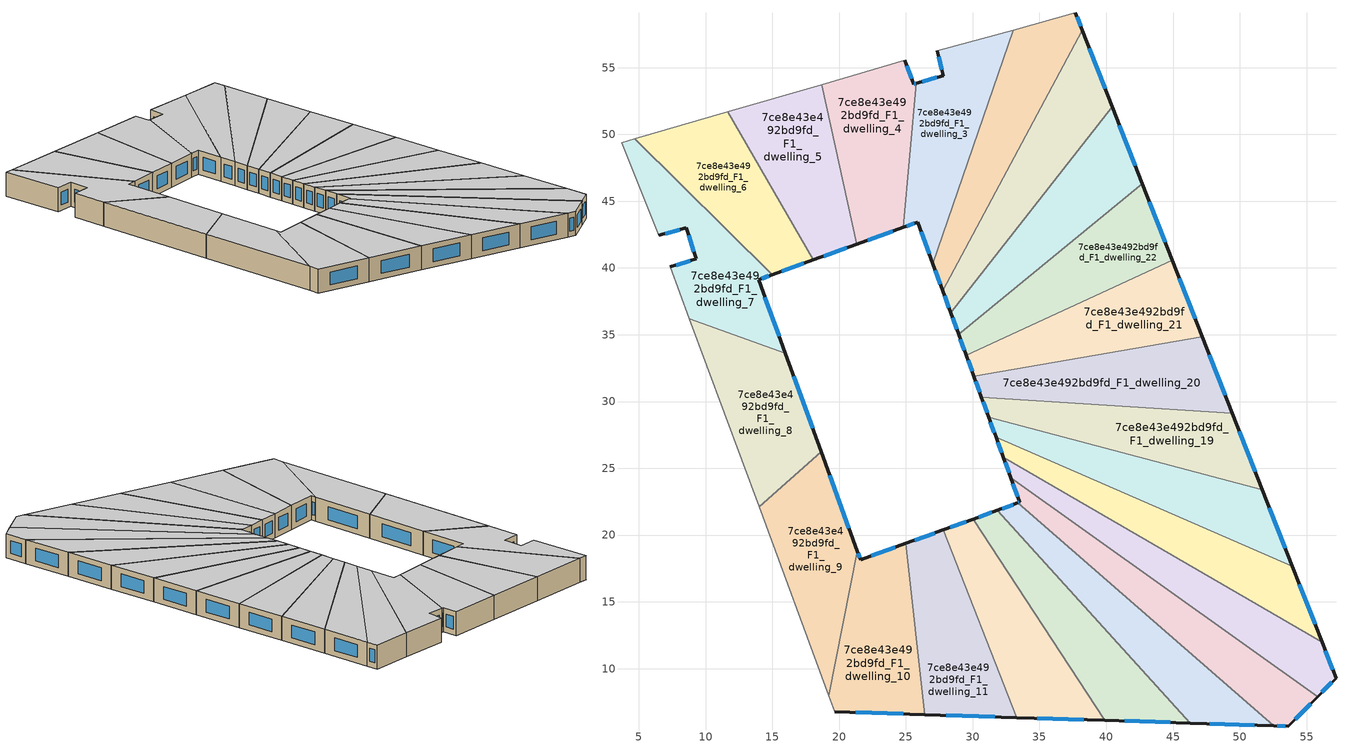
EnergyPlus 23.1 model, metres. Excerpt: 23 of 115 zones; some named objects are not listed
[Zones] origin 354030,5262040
7ce8e43e492bd9fd_F1_dwelling_0
 floor to 7ce8e43e492bd9fd_F0_dwelling_0 (EU_floor_Construction): 40.46,52.05 42.71,46.31 28.94,35.04 28.35,36.65 z3
 wall outside (EU_wall_Construction): 28.35,36.65 28.94,35.04 / 42.71,46.31 40.46,52.05 z3:6
 wall to 7ce8e43e492bd9fd_F1_dwelling_1 (EU_wall_Construction): 40.46,52.05 28.35,36.65 z3:6
 wall to 7ce8e43e492bd9fd_F1_dwelling_22 (EU_wall_Construction): 28.94,35.04 42.71,46.31 z3:6
 window (EU_Window_Construction): 28.49,36.27 28.8,35.42 / 42.18,47.66 40.99,50.7 z3.7:5.3
 ceiling to 7ce8e43e492bd9fd_F2_dwelling_0 (EU_floor_Construction): 42.71,46.31 40.46,52.05 28.35,36.65 28.94,35.04 z6
7ce8e43e492bd9fd_F1_dwelling_1
 floor to 7ce8e43e492bd9fd_F0_dwelling_1 (EU_floor_Construction): 38.21,57.8 40.46,52.05 28.35,36.65 27.76,38.29 z3
 wall outside (EU_wall_Construction): 27.76,38.29 28.35,36.65 / 40.46,52.05 38.21,57.8 z3:6
 wall to 7ce8e43e492bd9fd_F1_dwelling_2 (EU_wall_Construction): 38.21,57.8 27.76,38.29 z3:6
 window (EU_Window_Construction): 27.9,37.9 28.22,37.03 / 39.93,53.4 38.74,56.45 z3.7:5.3
 ceiling to 7ce8e43e492bd9fd_F2_dwelling_1 (EU_floor_Construction): 28.35,36.65 40.46,52.05 38.21,57.8 27.76,38.29 z6
7ce8e43e492bd9fd_F1_dwelling_10
 floor to 7ce8e43e492bd9fd_F0_dwelling_10 (EU_floor_Construction): 24.99,19.37 26.4,6.56 19.68,6.78 19.24,7.95 21.38,18.77 21.6,18.15 z3
 wall outside (EU_wall_Construction): 24.99,19.37 21.6,18.15 21.38,18.77 / 19.68,6.78 26.4,6.56 z3:6
 wall adiabatic (EU_wall_Construction): 19.24,7.95 19.68,6.78 z3:6
 wall to 7ce8e43e492bd9fd_F1_dwelling_9 (EU_wall_Construction): 21.38,18.77 19.24,7.95 z3:6
 wall to 7ce8e43e492bd9fd_F1_dwelling_11 (EU_wall_Construction): 26.4,6.56 24.99,19.37 z3:6
 window (EU_Window_Construction): 21.55,18.29 21.43,18.63 / 24.2,19.08 22.4,18.43 / 21.25,6.72 24.82,6.61 z3.7:5.3
 ceiling to 7ce8e43e492bd9fd_F2_dwelling_10 (EU_floor_Construction): 26.4,6.56 24.99,19.37 21.6,18.15 21.38,18.77 19.24,7.95 19.68,6.78 z6
7ce8e43e492bd9fd_F1_dwelling_11
 floor to 7ce8e43e492bd9fd_F0_dwelling_11 (EU_floor_Construction): 27.8,20.39 33.28,6.34 26.4,6.56 24.99,19.37 z3
 wall outside (EU_wall_Construction): 27.8,20.39 24.99,19.37 / 26.4,6.56 33.28,6.34 z3:6
 wall to 7ce8e43e492bd9fd_F1_dwelling_12 (EU_wall_Construction): 33.28,6.34 27.8,20.39 z3:6
 window (EU_Window_Construction): 27.14,20.15 25.65,19.61 / 28.01,6.51 31.67,6.39 z3.7:5.3
 ceiling to 7ce8e43e492bd9fd_F2_dwelling_11 (EU_floor_Construction): 33.28,6.34 27.8,20.39 24.99,19.37 26.4,6.56 z6
7ce8e43e492bd9fd_F1_dwelling_12
 floor to 7ce8e43e492bd9fd_F0_dwelling_12 (EU_floor_Construction): 30.03,21.19 39.88,6.13 33.28,6.34 27.8,20.39 z3
 wall outside (EU_wall_Construction): 30.03,21.19 27.8,20.39 / 33.28,6.34 39.89,6.13 z3:6
 wall to 7ce8e43e492bd9fd_F1_dwelling_13 (EU_wall_Construction): 39.88,6.13 30.03,21.19 z3:6
 window (EU_Window_Construction): 29.51,21 28.33,20.58 / 34.83,6.29 38.33,6.18 z3.7:5.3
 ceiling to 7ce8e43e492bd9fd_F2_dwelling_12 (EU_floor_Construction): 39.88,6.13 30.03,21.19 27.8,20.39 33.28,6.34 z6
7ce8e43e492bd9fd_F1_dwelling_13
 floor to 7ce8e43e492bd9fd_F0_dwelling_13 (EU_floor_Construction): 31.85,21.85 46.29,5.93 39.88,6.13 30.03,21.19 z3
 wall outside (EU_wall_Construction): 31.85,21.85 30.03,21.19 / 39.89,6.13 46.29,5.93 z3:6
 wall to 7ce8e43e492bd9fd_F1_dwelling_14 (EU_wall_Construction): 46.29,5.93 31.85,21.85 z3:6
 window (EU_Window_Construction): 31.42,21.7 30.46,21.35 / 41.39,6.08 44.78,5.98 z3.7:5.3
 ceiling to 7ce8e43e492bd9fd_F2_dwelling_13 (EU_floor_Construction): 46.29,5.93 31.85,21.85 30.03,21.19 39.88,6.13 z6
7ce8e43e492bd9fd_F1_dwelling_14
 floor to 7ce8e43e492bd9fd_F0_dwelling_14 (EU_floor_Construction): 52.55,5.73 46.29,5.93 31.85,21.85 33.38,22.4 z3
 wall outside (EU_wall_Construction): 33.38,22.4 31.85,21.85 / 46.29,5.93 52.55,5.73 z3:6
 wall to 7ce8e43e492bd9fd_F1_dwelling_15 (EU_wall_Construction): 52.55,5.73 33.38,22.4 z3:6
 window (EU_Window_Construction): 33.02,22.27 32.21,21.98 / 47.76,5.88 51.08,5.78 z3.7:5.3
 ceiling to 7ce8e43e492bd9fd_F2_dwelling_14 (EU_floor_Construction): 52.55,5.73 33.38,22.4 31.85,21.85 46.29,5.93 z6
7ce8e43e492bd9fd_F1_dwelling_15
 floor to 7ce8e43e492bd9fd_F0_dwelling_15 (EU_floor_Construction): 55.82,7.9 53.65,5.69 52.55,5.73 33.38,22.4 33.52,22.45 32.85,24.29 z3
 wall outside (EU_wall_Construction): 32.85,24.29 33.52,22.45 33.38,22.4 / 52.55,5.73 53.65,5.69 55.82,7.9 z3:6
 wall to 7ce8e43e492bd9fd_F1_dwelling_16 (EU_wall_Construction): 55.82,7.9 32.85,24.29 z3:6
 window (EU_Window_Construction): 33.49,22.44 33.42,22.41 / 33.01,23.86 33.36,22.88 / 54.16,6.21 55.31,7.38 / 52.81,5.72 53.39,5.7 z3.7:5.3
 ceiling to 7ce8e43e492bd9fd_F2_dwelling_15 (EU_floor_Construction): 53.65,5.69 55.82,7.9 32.85,24.29 33.52,22.45 33.38,22.4 52.55,5.73 z6
7ce8e43e492bd9fd_F1_dwelling_16
 floor to 7ce8e43e492bd9fd_F0_dwelling_16 (EU_floor_Construction): 56.16,11.97 57.2,9.3 55.82,7.9 32.85,24.29 32.29,25.82 z3
 wall outside (EU_wall_Construction): 32.29,25.82 32.85,24.29 / 55.82,7.9 57.2,9.3 56.16,11.97 z3:6
 wall to 7ce8e43e492bd9fd_F1_dwelling_17 (EU_wall_Construction): 56.16,11.97 32.29,25.82 z3:6
 window (EU_Window_Construction): 32.43,25.46 32.72,24.65 / 56.96,9.92 56.4,11.34 / 56.15,8.23 56.88,8.97 z3.7:5.3
 ceiling to 7ce8e43e492bd9fd_F2_dwelling_16 (EU_floor_Construction): 55.82,7.9 57.2,9.3 56.16,11.97 32.29,25.82 32.85,24.29 z6
7ce8e43e492bd9fd_F1_dwelling_17
 floor to 7ce8e43e492bd9fd_F0_dwelling_17 (EU_floor_Construction): 53.92,17.67 56.16,11.97 32.29,25.82 31.75,27.31 z3
 wall outside (EU_wall_Construction): 31.75,27.31 32.29,25.82 / 56.16,11.97 53.92,17.67 z3:6
 wall to 7ce8e43e492bd9fd_F1_dwelling_18 (EU_wall_Construction): 53.92,17.67 31.75,27.31 z3:6
 window (EU_Window_Construction): 31.88,26.96 32.17,26.17 / 55.63,13.31 54.45,16.33 z3.7:5.3
 ceiling to 7ce8e43e492bd9fd_F2_dwelling_17 (EU_floor_Construction): 56.16,11.97 53.92,17.67 31.75,27.31 32.29,25.82 z6
7ce8e43e492bd9fd_F1_dwelling_18
 floor to 7ce8e43e492bd9fd_F0_dwelling_18 (EU_floor_Construction): 51.68,23.39 53.92,17.67 31.75,27.31 31.21,28.81 z3
 wall outside (EU_wall_Construction): 31.21,28.81 31.75,27.31 / 53.92,17.67 51.68,23.39 z3:6
 wall to 7ce8e43e492bd9fd_F1_dwelling_19 (EU_wall_Construction): 51.68,23.39 31.21,28.81 z3:6
 window (EU_Window_Construction): 31.33,28.46 31.63,27.66 / 53.4,19.02 52.21,22.05 z3.7:5.3
 ceiling to 7ce8e43e492bd9fd_F2_dwelling_18 (EU_floor_Construction): 53.92,17.67 51.68,23.39 31.21,28.81 31.75,27.31 z6
7ce8e43e492bd9fd_F1_dwelling_19
 floor to 7ce8e43e492bd9fd_F0_dwelling_19 (EU_floor_Construction): 49.44,29.11 51.68,23.39 31.21,28.81 30.65,30.34 z3
 wall outside (EU_wall_Construction): 30.65,30.34 31.21,28.81 / 51.68,23.39 49.44,29.11 z3:6
 wall to 7ce8e43e492bd9fd_F1_dwelling_20 (EU_wall_Construction): 49.44,29.11 30.65,30.34 z3:6
 window (EU_Window_Construction): 30.78,29.98 31.08,29.17 / 51.16,24.73 49.97,27.77 z3.7:5.3
 ceiling to 7ce8e43e492bd9fd_F2_dwelling_19 (EU_floor_Construction): 51.68,23.39 49.44,29.11 30.65,30.34 31.21,28.81 z6
7ce8e43e492bd9fd_F1_dwelling_2
 floor to 7ce8e43e492bd9fd_F0_dwelling_2 (EU_floor_Construction): 37.7,59.1 38.21,57.8 27.76,38.29 27.02,40.32 33.03,57.81 z3
 wall outside (EU_wall_Construction): 27.02,40.32 27.76,38.29 / 38.21,57.8 37.7,59.1 z3:6
 wall adiabatic (EU_wall_Construction): 37.7,59.1 33.03,57.81 z3:6
 wall to 7ce8e43e492bd9fd_F1_dwelling_3 (EU_wall_Construction): 33.03,57.81 27.02,40.32 z3:6
 window (EU_Window_Construction): 27.19,39.84 27.59,38.76 / 38.09,58.11 37.82,58.79 z3.7:5.3
 ceiling to 7ce8e43e492bd9fd_F2_dwelling_2 (EU_floor_Construction): 27.76,38.29 38.21,57.8 37.7,59.1 33.03,57.81 27.02,40.32 z6
7ce8e43e492bd9fd_F1_dwelling_20
 floor to 7ce8e43e492bd9fd_F0_dwelling_20 (EU_floor_Construction): 47.2,34.84 49.44,29.11 30.65,30.34 30.09,31.88 z3
 wall outside (EU_wall_Construction): 30.09,31.88 30.65,30.34 / 49.44,29.11 47.2,34.84 z3:6
 wall to 7ce8e43e492bd9fd_F1_dwelling_21 (EU_wall_Construction): 47.2,34.84 30.09,31.88 z3:6
 window (EU_Window_Construction): 30.22,31.52 30.52,30.7 / 48.92,30.46 47.73,33.49 z3.7:5.3
 ceiling to 7ce8e43e492bd9fd_F2_dwelling_20 (EU_floor_Construction): 49.44,29.11 47.2,34.84 30.09,31.88 30.65,30.34 z6
7ce8e43e492bd9fd_F1_dwelling_21
 floor to 7ce8e43e492bd9fd_F0_dwelling_21 (EU_floor_Construction): 44.96,40.57 47.2,34.84 30.09,31.88 29.52,33.45 z3
 wall outside (EU_wall_Construction): 29.52,33.45 30.09,31.88 / 47.2,34.84 44.96,40.57 z3:6
 wall to 7ce8e43e492bd9fd_F1_dwelling_22 (EU_wall_Construction): 44.96,40.57 29.52,33.45 z3:6
 window (EU_Window_Construction): 29.65,33.08 29.96,32.25 / 46.67,36.18 45.48,39.22 z3.7:5.3
 ceiling to 7ce8e43e492bd9fd_F2_dwelling_21 (EU_floor_Construction): 47.2,34.84 44.96,40.57 29.52,33.45 30.09,31.88 z6
7ce8e43e492bd9fd_F1_dwelling_22
 floor to 7ce8e43e492bd9fd_F0_dwelling_22 (EU_floor_Construction): 42.71,46.31 44.96,40.57 29.52,33.45 28.94,35.04 z3
 wall outside (EU_wall_Construction): 28.94,35.04 29.52,33.45 / 44.96,40.57 42.71,46.31 z3:6
 window (EU_Window_Construction): 29.08,34.66 29.38,33.82 / 44.43,41.92 43.24,44.96 z3.7:5.3
 ceiling to 7ce8e43e492bd9fd_F2_dwelling_22 (EU_floor_Construction): 44.96,40.57 42.71,46.31 28.94,35.04 29.52,33.45 z6
7ce8e43e492bd9fd_F1_dwelling_3
 floor to 7ce8e43e492bd9fd_F0_dwelling_3 (EU_floor_Construction): 33.03,57.81 27.02,40.32 25.89,43.43 24.82,43.04 25.76,53.81 27.81,54.4 27.35,56.25 z3
 wall outside (EU_wall_Construction): 24.82,43.04 25.89,43.43 27.02,40.32 / 27.35,56.25 27.81,54.4 25.76,53.81 z3:6
 wall adiabatic (EU_wall_Construction): 33.03,57.81 27.35,56.25 z3:6
 wall to 7ce8e43e492bd9fd_F1_dwelling_4 (EU_wall_Construction): 25.76,53.81 24.82,43.04 z3:6
 window (EU_Window_Construction): 26.15,42.7 26.76,41.05 / 25.07,43.13 25.64,43.34 / 27.33,54.26 26.24,53.95 / 27.46,55.81 27.7,54.83 z3.7:5.3
 ceiling to 7ce8e43e492bd9fd_F2_dwelling_3 (EU_floor_Construction): 27.02,40.32 33.03,57.81 27.35,56.25 27.81,54.4 25.76,53.81 24.82,43.04 25.89,43.43 z6
7ce8e43e492bd9fd_F1_dwelling_4
 floor to 7ce8e43e492bd9fd_F0_dwelling_4 (EU_floor_Construction): 24.92,55.54 25.59,53.76 25.76,53.81 24.82,43.04 21.33,41.78 18.7,53.73 z3
 wall outside (EU_wall_Construction): 25.76,53.81 25.59,53.76 24.92,55.54 / 21.33,41.78 24.82,43.04 z3:6
 wall adiabatic (EU_wall_Construction): 24.92,55.54 18.7,53.73 z3:6
 wall to 7ce8e43e492bd9fd_F1_dwelling_5 (EU_wall_Construction): 18.7,53.73 21.33,41.78 z3:6
 window (EU_Window_Construction): 25.72,53.8 25.63,53.78 / 22.15,42.07 24,42.74 / 25.43,54.18 25.08,55.12 z3.7:5.3
 ceiling to 7ce8e43e492bd9fd_F2_dwelling_4 (EU_floor_Construction): 24.82,43.04 25.76,53.81 25.59,53.76 24.92,55.54 18.7,53.73 21.33,41.78 z6
7ce8e43e492bd9fd_F1_dwelling_5
 floor to 7ce8e43e492bd9fd_F0_dwelling_5 (EU_floor_Construction): 18.7,53.73 21.33,41.78 18.07,40.6 11.67,51.69 z3
 wall outside (EU_wall_Construction): 18.07,40.6 21.33,41.78 z3:6
 wall adiabatic (EU_wall_Construction): 18.7,53.73 11.67,51.69 z3:6
 wall to 7ce8e43e492bd9fd_F1_dwelling_6 (EU_wall_Construction): 11.67,51.69 18.07,40.6 z3:6
 window (EU_Window_Construction): 18.84,40.88 20.56,41.5 z3.7:5.3
 ceiling to 7ce8e43e492bd9fd_F2_dwelling_5 (EU_floor_Construction): 21.33,41.78 18.7,53.73 11.67,51.69 18.07,40.6 z6
7ce8e43e492bd9fd_F1_dwelling_6
 floor to 7ce8e43e492bd9fd_F0_dwelling_6 (EU_floor_Construction): 11.67,51.69 18.07,40.6 14.98,39.48 4.72,49.67 z3
 wall outside (EU_wall_Construction): 14.98,39.48 18.07,40.6 z3:6
 wall adiabatic (EU_wall_Construction): 11.67,51.69 4.72,49.67 z3:6
 wall to 7ce8e43e492bd9fd_F1_dwelling_7 (EU_wall_Construction): 4.72,49.67 14.98,39.48 z3:6
 window (EU_Window_Construction): 15.71,39.75 17.35,40.34 z3.7:5.3
 ceiling to 7ce8e43e492bd9fd_F2_dwelling_6 (EU_floor_Construction): 18.07,40.6 11.67,51.69 4.72,49.67 14.98,39.48 z6
7ce8e43e492bd9fd_F1_dwelling_7
 floor to 7ce8e43e492bd9fd_F0_dwelling_7 (EU_floor_Construction): 8.56,43.01 6.5,42.43 3.71,49.37 4.72,49.67 14.98,39.48 13.97,39.12 15.98,33.61 8.79,36.21 7.36,40.08 9.31,40.68 z3
 wall outside (EU_wall_Construction): 15.98,33.61 13.97,39.12 14.98,39.48 / 6.5,42.43 8.56,43.01 9.31,40.68 7.36,40.08 z3:6
 wall adiabatic (EU_wall_Construction): 4.72,49.67 3.71,49.37 6.5,42.43 / 7.36,40.08 8.79,36.21 z3:6
 wall to 7ce8e43e492bd9fd_F1_dwelling_8 (EU_wall_Construction): 8.79,36.21 15.98,33.61 z3:6
 window (EU_Window_Construction): 14.21,39.21 14.74,39.4 / 15.51,34.9 14.44,37.82 / 8.85,40.54 7.82,40.22 / 8.74,42.47 9.13,41.23 / 6.98,42.57 8.08,42.88 z3.7:5.3
 ceiling to 7ce8e43e492bd9fd_F2_dwelling_7 (EU_floor_Construction): 15.98,33.61 13.97,39.12 14.98,39.48 4.72,49.67 3.71,49.37 6.5,42.43 8.56,43.01 9.31,40.68 7.36,40.08 8.79,36.21 z6
7ce8e43e492bd9fd_F1_dwelling_8
 floor to 7ce8e43e492bd9fd_F0_dwelling_8 (EU_floor_Construction): 15.98,33.61 18.65,26.25 14,22.12 8.79,36.21 z3
 wall outside (EU_wall_Construction): 18.65,26.25 15.98,33.61 z3:6
 wall adiabatic (EU_wall_Construction): 8.79,36.21 14.01,22.12 z3:6
 wall to 7ce8e43e492bd9fd_F1_dwelling_9 (EU_wall_Construction): 14,22.11 18.65,26.25 z3:6
 window (EU_Window_Construction): 18.03,27.98 16.61,31.88 z3.7:5.3
 ceiling to 7ce8e43e492bd9fd_F2_dwelling_8 (EU_floor_Construction): 18.65,26.25 15.98,33.61 8.79,36.21 14,22.12 z6
7ce8e43e492bd9fd_F1_dwelling_9
 floor to 7ce8e43e492bd9fd_F0_dwelling_9 (EU_floor_Construction): 18.65,26.25 21.38,18.77 19.24,7.95 14,22.12 z3
 wall outside (EU_wall_Construction): 21.38,18.77 18.65,26.25 z3:6
 wall adiabatic (EU_wall_Construction): 14.01,22.12 19.24,7.95 z3:6
 window (EU_Window_Construction): 20.74,20.53 19.29,24.5 z3.7:5.3
 ceiling to 7ce8e43e492bd9fd_F2_dwelling_9 (EU_floor_Construction): 19.24,7.95 21.38,18.77 18.65,26.25 14,22.12 z6
[Building]
EU S2 Campaign: North Axis=0; Terrain=City; Solar Distribution=FullExterior
[Site:Location]
Budapest.Ferenc.Liszt.Intl.AP: Latitude=47.437; Longitude=19.256; Time Zone=1; Elevation=185
[SizingPeriod:WeatherFileDays]
AnnualSizingPeriod: Begin Month=1; Begin Day of Month=1; End Month=12; End Day of Month=31; Day of Week for Start Day=Monday; Use Weather File Daylight Saving Period=No; Use Weather File Rain and Snow Indicators=No
[MATERIAL]
EU_InternalMass_Material: Roughness=MediumRough; Thickness=0.1; Conductivity=1; Density=1800; Specific Heat=900; Thermal Absorptance=0.9; Solar Absorptance=0.7; Visible Absorptance=0.7
[MATERIAL:NOMASS] Roughness=MediumRough; Thermal Absorptance=0.9; Solar Absorptance=0.7; Visible Absorptance=0.7
Name | Thermal Resistance
EU_wall_NoMass | 0.832559
EU_floor_NoMass | 0.872794
[WINDOWMATERIAL:SIMPLEGLAZINGSYSTEM]
EU_Window_SimpleGlazing: UFactor=2.79869; Solar Heat Gain Coefficient=0.75; Visible Transmittance=0.75
[CONSTRUCTION]
EU_wall_Construction: EU_wall_NoMass
EU_floor_Construction: EU_floor_NoMass
EU_Window_Construction: EU_Window_SimpleGlazing
EU_InternalMass_Construction: EU_InternalMass_Material
[ZONE] Type=1; Multiplier=1; Ceiling Height=autocalculate; Floor Area=autocalculate; Part of Total Floor Area=Yes
Name | Volume
7ce8e43e492bd9fd_F1_dwelling_0 | 199.438
7ce8e43e492bd9fd_F1_dwelling_1 | 199.461
7ce8e43e492bd9fd_F1_dwelling_10 | 199.458
7ce8e43e492bd9fd_F1_dwelling_11 | 199.457
7ce8e43e492bd9fd_F1_dwelling_12 | 199.46
7ce8e43e492bd9fd_F1_dwelling_13 | 199.405
7ce8e43e492bd9fd_F1_dwelling_14 | 199.487
7ce8e43e492bd9fd_F1_dwelling_15; 7ce8e43e492bd9fd_F1_dwelling_4 | 199.433
7ce8e43e492bd9fd_F1_dwelling_16; 7ce8e43e492bd9fd_F1_dwelling_17; 7ce8e43e492bd9fd_F1_dwelling_5 | 199.459
7ce8e43e492bd9fd_F1_dwelling_18 | 199.456
7ce8e43e492bd9fd_F1_dwelling_19 | 199.444
7ce8e43e492bd9fd_F1_dwelling_2 | 199.447
7ce8e43e492bd9fd_F1_dwelling_20 | 199.45
7ce8e43e492bd9fd_F1_dwelling_21 | 199.391
7ce8e43e492bd9fd_F1_dwelling_22 | 199.478
7ce8e43e492bd9fd_F1_dwelling_3 | 199.453
7ce8e43e492bd9fd_F1_dwelling_6 | 199.452
7ce8e43e492bd9fd_F1_dwelling_7 | 199.441
7ce8e43e492bd9fd_F1_dwelling_8 | 199.443
7ce8e43e492bd9fd_F1_dwelling_9 | 199.435
[INTERNALMASS] Construction=EU_InternalMass_Construction
Name | Zone or ZoneList | Surface Area
7ce8e43e492bd9fd_F1_dwelling_0_EU_InternalMass | 7ce8e43e492bd9fd_F1_dwelling_0 | 66.4791
7ce8e43e492bd9fd_F1_dwelling_1_EU_InternalMass | 7ce8e43e492bd9fd_F1_dwelling_1 | 66.487
7ce8e43e492bd9fd_F1_dwelling_2_EU_InternalMass | 7ce8e43e492bd9fd_F1_dwelling_2 | 66.4824
7ce8e43e492bd9fd_F1_dwelling_3_EU_InternalMass | 7ce8e43e492bd9fd_F1_dwelling_3 | 66.4845
7ce8e43e492bd9fd_F1_dwelling_4_EU_InternalMass | 7ce8e43e492bd9fd_F1_dwelling_4 | 66.4774
7ce8e43e492bd9fd_F1_dwelling_5_EU_InternalMass | 7ce8e43e492bd9fd_F1_dwelling_5 | 66.4865
7ce8e43e492bd9fd_F1_dwelling_6_EU_InternalMass | 7ce8e43e492bd9fd_F1_dwelling_6 | 66.484
7ce8e43e492bd9fd_F1_dwelling_7_EU_InternalMass | 7ce8e43e492bd9fd_F1_dwelling_7 | 66.4805
7ce8e43e492bd9fd_F1_dwelling_8_EU_InternalMass | 7ce8e43e492bd9fd_F1_dwelling_8 | 66.481
7ce8e43e492bd9fd_F1_dwelling_9_EU_InternalMass | 7ce8e43e492bd9fd_F1_dwelling_9 | 66.4783
7ce8e43e492bd9fd_F1_dwelling_10_EU_InternalMass | 7ce8e43e492bd9fd_F1_dwelling_10 | 66.486
7ce8e43e492bd9fd_F1_dwelling_11_EU_InternalMass | 7ce8e43e492bd9fd_F1_dwelling_11 | 66.4856
7ce8e43e492bd9fd_F1_dwelling_12_EU_InternalMass | 7ce8e43e492bd9fd_F1_dwelling_12 | 66.4866
7ce8e43e492bd9fd_F1_dwelling_13_EU_InternalMass | 7ce8e43e492bd9fd_F1_dwelling_13 | 66.4682
7ce8e43e492bd9fd_F1_dwelling_14_EU_InternalMass | 7ce8e43e492bd9fd_F1_dwelling_14 | 66.4955
7ce8e43e492bd9fd_F1_dwelling_15_EU_InternalMass | 7ce8e43e492bd9fd_F1_dwelling_15 | 66.4776
7ce8e43e492bd9fd_F1_dwelling_16_EU_InternalMass | 7ce8e43e492bd9fd_F1_dwelling_16 | 66.4862
7ce8e43e492bd9fd_F1_dwelling_17_EU_InternalMass | 7ce8e43e492bd9fd_F1_dwelling_17 | 66.4865
7ce8e43e492bd9fd_F1_dwelling_18_EU_InternalMass | 7ce8e43e492bd9fd_F1_dwelling_18 | 66.4854
7ce8e43e492bd9fd_F1_dwelling_19_EU_InternalMass | 7ce8e43e492bd9fd_F1_dwelling_19 | 66.4812
7ce8e43e492bd9fd_F1_dwelling_20_EU_InternalMass | 7ce8e43e492bd9fd_F1_dwelling_20 | 66.4834
7ce8e43e492bd9fd_F1_dwelling_21_EU_InternalMass | 7ce8e43e492bd9fd_F1_dwelling_21 | 66.4635
7ce8e43e492bd9fd_F1_dwelling_22_EU_InternalMass | 7ce8e43e492bd9fd_F1_dwelling_22 | 66.4928
[OTHEREQUIPMENT] Fuel Type=Electricity; Design Level Calculation Method=Watts/Area; Power per Zone Floor Area=1; Fraction Latent=0; Fraction Radiant=0; Fraction Lost=0; Carbon Dioxide Generation Rate=0; EndUse Subcategory=EU_Step8_InternalGains
Name | Zone or ZoneList or Space or SpaceList | Schedule
EU_Step8_InternalGain_7ce8e43e492bd9fd_F1_dwelling_0_f000 | 7ce8e43e492bd9fd_F1_dwelling_0 | EU_Step8_GainSchedule_7ce8e43e492bd9fd_F1_dwelling_0_f000
EU_Step8_InternalGain_7ce8e43e492bd9fd_F1_dwelling_1_f000 | 7ce8e43e492bd9fd_F1_dwelling_1 | EU_Step8_GainSchedule_7ce8e43e492bd9fd_F1_dwelling_1_f000
EU_Step8_InternalGain_7ce8e43e492bd9fd_F1_dwelling_2_f000 | 7ce8e43e492bd9fd_F1_dwelling_2 | EU_Step8_GainSchedule_7ce8e43e492bd9fd_F1_dwelling_2_f000
EU_Step8_InternalGain_7ce8e43e492bd9fd_F1_dwelling_3_f000 | 7ce8e43e492bd9fd_F1_dwelling_3 | EU_Step8_GainSchedule_7ce8e43e492bd9fd_F1_dwelling_3_f000
EU_Step8_InternalGain_7ce8e43e492bd9fd_F1_dwelling_4_f000 | 7ce8e43e492bd9fd_F1_dwelling_4 | EU_Step8_GainSchedule_7ce8e43e492bd9fd_F1_dwelling_4_f000
EU_Step8_InternalGain_7ce8e43e492bd9fd_F1_dwelling_5_f000 | 7ce8e43e492bd9fd_F1_dwelling_5 | EU_Step8_GainSchedule_7ce8e43e492bd9fd_F1_dwelling_5_f000
EU_Step8_InternalGain_7ce8e43e492bd9fd_F1_dwelling_6_f000 | 7ce8e43e492bd9fd_F1_dwelling_6 | EU_Step8_GainSchedule_7ce8e43e492bd9fd_F1_dwelling_6_f000
EU_Step8_InternalGain_7ce8e43e492bd9fd_F1_dwelling_7_f000 | 7ce8e43e492bd9fd_F1_dwelling_7 | EU_Step8_GainSchedule_7ce8e43e492bd9fd_F1_dwelling_7_f000
EU_Step8_InternalGain_7ce8e43e492bd9fd_F1_dwelling_8_f000 | 7ce8e43e492bd9fd_F1_dwelling_8 | EU_Step8_GainSchedule_7ce8e43e492bd9fd_F1_dwelling_8_f000
EU_Step8_InternalGain_7ce8e43e492bd9fd_F1_dwelling_9_f000 | 7ce8e43e492bd9fd_F1_dwelling_9 | EU_Step8_GainSchedule_7ce8e43e492bd9fd_F1_dwelling_9_f000
EU_Step8_InternalGain_7ce8e43e492bd9fd_F1_dwelling_10_f000 | 7ce8e43e492bd9fd_F1_dwelling_10 | EU_Step8_GainSchedule_7ce8e43e492bd9fd_F1_dwelling_10_f000
EU_Step8_InternalGain_7ce8e43e492bd9fd_F1_dwelling_11_f000 | 7ce8e43e492bd9fd_F1_dwelling_11 | EU_Step8_GainSchedule_7ce8e43e492bd9fd_F1_dwelling_11_f000
EU_Step8_InternalGain_7ce8e43e492bd9fd_F1_dwelling_12_f000 | 7ce8e43e492bd9fd_F1_dwelling_12 | EU_Step8_GainSchedule_7ce8e43e492bd9fd_F1_dwelling_12_f000
EU_Step8_InternalGain_7ce8e43e492bd9fd_F1_dwelling_13_f000 | 7ce8e43e492bd9fd_F1_dwelling_13 | EU_Step8_GainSchedule_7ce8e43e492bd9fd_F1_dwelling_13_f000
EU_Step8_InternalGain_7ce8e43e492bd9fd_F1_dwelling_14_f000 | 7ce8e43e492bd9fd_F1_dwelling_14 | EU_Step8_GainSchedule_7ce8e43e492bd9fd_F1_dwelling_14_f000
EU_Step8_InternalGain_7ce8e43e492bd9fd_F1_dwelling_15_f000 | 7ce8e43e492bd9fd_F1_dwelling_15 | EU_Step8_GainSchedule_7ce8e43e492bd9fd_F1_dwelling_15_f000
EU_Step8_InternalGain_7ce8e43e492bd9fd_F1_dwelling_16_f000 | 7ce8e43e492bd9fd_F1_dwelling_16 | EU_Step8_GainSchedule_7ce8e43e492bd9fd_F1_dwelling_16_f000
EU_Step8_InternalGain_7ce8e43e492bd9fd_F1_dwelling_17_f000 | 7ce8e43e492bd9fd_F1_dwelling_17 | EU_Step8_GainSchedule_7ce8e43e492bd9fd_F1_dwelling_17_f000
EU_Step8_InternalGain_7ce8e43e492bd9fd_F1_dwelling_18_f000 | 7ce8e43e492bd9fd_F1_dwelling_18 | EU_Step8_GainSchedule_7ce8e43e492bd9fd_F1_dwelling_18_f000
EU_Step8_InternalGain_7ce8e43e492bd9fd_F1_dwelling_19_f000 | 7ce8e43e492bd9fd_F1_dwelling_19 | EU_Step8_GainSchedule_7ce8e43e492bd9fd_F1_dwelling_19_f000
EU_Step8_InternalGain_7ce8e43e492bd9fd_F1_dwelling_20_f000 | 7ce8e43e492bd9fd_F1_dwelling_20 | EU_Step8_GainSchedule_7ce8e43e492bd9fd_F1_dwelling_20_f000
EU_Step8_InternalGain_7ce8e43e492bd9fd_F1_dwelling_21_f000 | 7ce8e43e492bd9fd_F1_dwelling_21 | EU_Step8_GainSchedule_7ce8e43e492bd9fd_F1_dwelling_21_f000
EU_Step8_InternalGain_7ce8e43e492bd9fd_F1_dwelling_22_f000 | 7ce8e43e492bd9fd_F1_dwelling_22 | EU_Step8_GainSchedule_7ce8e43e492bd9fd_F1_dwelling_22_f000
[ZONEVENTILATION:DESIGNFLOWRATE] Schedule=EU_AlwaysOn; Design Flow Rate Calculation Method=AirChanges/Hour; Air Changes per Hour=0.475469; Ventilation Type=Natural; Fan Pressure Rise=0; Fan Total Efficiency=1; Constant Term Coefficient=1; Temperature Term Coefficient=0; Velocity Term Coefficient=0; Velocity Squared Term Coefficient=0; Minimum Indoor Temperature=-100; Maximum Indoor Temperature=100; Delta Temperature=-100; Minimum Outdoor Temperature=-100; Maximum Outdoor Temperature=100; Maximum Wind Speed=40
Name | Zone or ZoneList or Space or SpaceList
EU_ConstantAir_7ce8e43e492bd9fd_F1_dwelling_0 | 7ce8e43e492bd9fd_F1_dwelling_0
EU_ConstantAir_7ce8e43e492bd9fd_F1_dwelling_1 | 7ce8e43e492bd9fd_F1_dwelling_1
EU_ConstantAir_7ce8e43e492bd9fd_F1_dwelling_2 | 7ce8e43e492bd9fd_F1_dwelling_2
EU_ConstantAir_7ce8e43e492bd9fd_F1_dwelling_3 | 7ce8e43e492bd9fd_F1_dwelling_3
EU_ConstantAir_7ce8e43e492bd9fd_F1_dwelling_4 | 7ce8e43e492bd9fd_F1_dwelling_4
EU_ConstantAir_7ce8e43e492bd9fd_F1_dwelling_5 | 7ce8e43e492bd9fd_F1_dwelling_5
EU_ConstantAir_7ce8e43e492bd9fd_F1_dwelling_6 | 7ce8e43e492bd9fd_F1_dwelling_6
EU_ConstantAir_7ce8e43e492bd9fd_F1_dwelling_7 | 7ce8e43e492bd9fd_F1_dwelling_7
EU_ConstantAir_7ce8e43e492bd9fd_F1_dwelling_8 | 7ce8e43e492bd9fd_F1_dwelling_8
EU_ConstantAir_7ce8e43e492bd9fd_F1_dwelling_9 | 7ce8e43e492bd9fd_F1_dwelling_9
EU_ConstantAir_7ce8e43e492bd9fd_F1_dwelling_10 | 7ce8e43e492bd9fd_F1_dwelling_10
EU_ConstantAir_7ce8e43e492bd9fd_F1_dwelling_11 | 7ce8e43e492bd9fd_F1_dwelling_11
EU_ConstantAir_7ce8e43e492bd9fd_F1_dwelling_12 | 7ce8e43e492bd9fd_F1_dwelling_12
EU_ConstantAir_7ce8e43e492bd9fd_F1_dwelling_13 | 7ce8e43e492bd9fd_F1_dwelling_13
EU_ConstantAir_7ce8e43e492bd9fd_F1_dwelling_14 | 7ce8e43e492bd9fd_F1_dwelling_14
EU_ConstantAir_7ce8e43e492bd9fd_F1_dwelling_15 | 7ce8e43e492bd9fd_F1_dwelling_15
EU_ConstantAir_7ce8e43e492bd9fd_F1_dwelling_16 | 7ce8e43e492bd9fd_F1_dwelling_16
EU_ConstantAir_7ce8e43e492bd9fd_F1_dwelling_17 | 7ce8e43e492bd9fd_F1_dwelling_17
EU_ConstantAir_7ce8e43e492bd9fd_F1_dwelling_18 | 7ce8e43e492bd9fd_F1_dwelling_18
EU_ConstantAir_7ce8e43e492bd9fd_F1_dwelling_19 | 7ce8e43e492bd9fd_F1_dwelling_19
EU_ConstantAir_7ce8e43e492bd9fd_F1_dwelling_20 | 7ce8e43e492bd9fd_F1_dwelling_20
EU_ConstantAir_7ce8e43e492bd9fd_F1_dwelling_21 | 7ce8e43e492bd9fd_F1_dwelling_21
EU_ConstantAir_7ce8e43e492bd9fd_F1_dwelling_22 | 7ce8e43e492bd9fd_F1_dwelling_22
[HVACTEMPLATE:ZONE:IDEALLOADSAIRSYSTEM] System Availability Schedule=EU_AlwaysOn; Maximum Heating Supply Air Temperature=50; Minimum Cooling Supply Air Temperature=13; Maximum Heating Supply Air Humidity Ratio=0.0156; Minimum Cooling Supply Air Humidity Ratio=0.0077; Heating Limit=NoLimit; Cooling Limit=NoLimit; Heating Availability Schedule=EU_AlwaysOn; Cooling Availability Schedule=EU_CoolingOff; Dehumidification Control Type=ConstantSensibleHeatRatio; Cooling Sensible Heat Ratio=0.7; Dehumidification Setpoint=60; Humidification Control Type=None; Humidification Setpoint=30; Outdoor Air Method=None; Outdoor Air Flow Rate per Person=0.00944; Outdoor Air Flow Rate per Zone Floor Area=0; Outdoor Air Flow Rate per Zone=0; Demand Controlled Ventilation Type=None; Outdoor Air Economizer Type=NoEconomizer; Heat Recovery Type=None; Sensible Heat Recovery Effectiveness=0.7; Latent Heat Recovery Effectiveness=0.65
Name | Template Thermostat
7ce8e43e492bd9fd_F1_dwelling_0 | EU_HeatOnly_7ce8e43e492bd9fd_F1_dwelling_0
7ce8e43e492bd9fd_F1_dwelling_1 | EU_HeatOnly_7ce8e43e492bd9fd_F1_dwelling_1
7ce8e43e492bd9fd_F1_dwelling_2 | EU_HeatOnly_7ce8e43e492bd9fd_F1_dwelling_2
7ce8e43e492bd9fd_F1_dwelling_3 | EU_HeatOnly_7ce8e43e492bd9fd_F1_dwelling_3
7ce8e43e492bd9fd_F1_dwelling_4 | EU_HeatOnly_7ce8e43e492bd9fd_F1_dwelling_4
7ce8e43e492bd9fd_F1_dwelling_5 | EU_HeatOnly_7ce8e43e492bd9fd_F1_dwelling_5
7ce8e43e492bd9fd_F1_dwelling_6 | EU_HeatOnly_7ce8e43e492bd9fd_F1_dwelling_6
7ce8e43e492bd9fd_F1_dwelling_7 | EU_HeatOnly_7ce8e43e492bd9fd_F1_dwelling_7
7ce8e43e492bd9fd_F1_dwelling_8 | EU_HeatOnly_7ce8e43e492bd9fd_F1_dwelling_8
7ce8e43e492bd9fd_F1_dwelling_9 | EU_HeatOnly_7ce8e43e492bd9fd_F1_dwelling_9
7ce8e43e492bd9fd_F1_dwelling_10 | EU_HeatOnly_7ce8e43e492bd9fd_F1_dwelling_10
7ce8e43e492bd9fd_F1_dwelling_11 | EU_HeatOnly_7ce8e43e492bd9fd_F1_dwelling_11
7ce8e43e492bd9fd_F1_dwelling_12 | EU_HeatOnly_7ce8e43e492bd9fd_F1_dwelling_12
7ce8e43e492bd9fd_F1_dwelling_13 | EU_HeatOnly_7ce8e43e492bd9fd_F1_dwelling_13
7ce8e43e492bd9fd_F1_dwelling_14 | EU_HeatOnly_7ce8e43e492bd9fd_F1_dwelling_14
7ce8e43e492bd9fd_F1_dwelling_15 | EU_HeatOnly_7ce8e43e492bd9fd_F1_dwelling_15
7ce8e43e492bd9fd_F1_dwelling_16 | EU_HeatOnly_7ce8e43e492bd9fd_F1_dwelling_16
7ce8e43e492bd9fd_F1_dwelling_17 | EU_HeatOnly_7ce8e43e492bd9fd_F1_dwelling_17
7ce8e43e492bd9fd_F1_dwelling_18 | EU_HeatOnly_7ce8e43e492bd9fd_F1_dwelling_18
7ce8e43e492bd9fd_F1_dwelling_19 | EU_HeatOnly_7ce8e43e492bd9fd_F1_dwelling_19
7ce8e43e492bd9fd_F1_dwelling_20 | EU_HeatOnly_7ce8e43e492bd9fd_F1_dwelling_20
7ce8e43e492bd9fd_F1_dwelling_21 | EU_HeatOnly_7ce8e43e492bd9fd_F1_dwelling_21
7ce8e43e492bd9fd_F1_dwelling_22 | EU_HeatOnly_7ce8e43e492bd9fd_F1_dwelling_22
[SIZING:ZONE] Zone Cooling Design Supply Air Temperature Input Method=SupplyAirTemperature; Zone Cooling Design Supply Air Temperature=13; Zone Heating Design Supply Air Temperature Input Method=SupplyAirTemperature; Zone Heating Design Supply Air Temperature=50; Zone Cooling Design Supply Air Humidity Ratio=0.008; Zone Heating Design Supply Air Humidity Ratio=0.008; Cooling Design Air Flow Method=DesignDay; Cooling Design Air Flow Rate=0; Cooling Minimum Air Flow per Zone Floor Area=0.000762; Cooling Minimum Air Flow=0; Cooling Minimum Air Flow Fraction=0.2; Heating Design Air Flow Method=DesignDay; Heating Design Air Flow Rate=0; Heating Maximum Air Flow per Zone Floor Area=0.002032; Heating Maximum Air Flow=0.141576; Heating Maximum Air Flow Fraction=0.3; Account for Dedicated Outdoor Air System=No; Dedicated Outdoor Air System Control Strategy=NeutralSupplyAir; Dedicated Outdoor Air Low Setpoint Temperature for Design=autosize; Dedicated Outdoor Air High Setpoint Temperature for Design=autosize; Zone Load Sizing Method=Sensible Load Only No Latent Load; Zone Latent Cooling Design Supply Air Humidity Ratio Input Method=HumidityRatioDifference; Zone Cooling Design Supply Air Humidity Ratio Difference=0.005; Zone Latent Heating Design Supply Air Humidity Ratio Input Method=HumidityRatioDifference; Zone Humidification Design Supply Air Humidity Ratio Difference=0.005
7ce8e43e492bd9fd_F1_dwelling_0; 7ce8e43e492bd9fd_F1_dwelling_1; 7ce8e43e492bd9fd_F1_dwelling_2; 7ce8e43e492bd9fd_F1_dwelling_3; 7ce8e43e492bd9fd_F1_dwelling_4; 7ce8e43e492bd9fd_F1_dwelling_5; 7ce8e43e492bd9fd_F1_dwelling_6; 7ce8e43e492bd9fd_F1_dwelling_7; 7ce8e43e492bd9fd_F1_dwelling_8; 7ce8e43e492bd9fd_F1_dwelling_9; 7ce8e43e492bd9fd_F1_dwelling_10; 7ce8e43e492bd9fd_F1_dwelling_11; 7ce8e43e492bd9fd_F1_dwelling_12; 7ce8e43e492bd9fd_F1_dwelling_13; 7ce8e43e492bd9fd_F1_dwelling_14; 7ce8e43e492bd9fd_F1_dwelling_15; 7ce8e43e492bd9fd_F1_dwelling_16; 7ce8e43e492bd9fd_F1_dwelling_17; 7ce8e43e492bd9fd_F1_dwelling_18; 7ce8e43e492bd9fd_F1_dwelling_19; 7ce8e43e492bd9fd_F1_dwelling_20; 7ce8e43e492bd9fd_F1_dwelling_21; 7ce8e43e492bd9fd_F1_dwelling_22
[SCHEDULE:CONSTANT]
Name | Hourly Value
EU_AlwaysOn | 1
EU_CoolingOff | 0
[SCHEDULE:FILE] Column Number=1; Rows to Skip at Top=0; Number of Hours of Data=8760; Column Separator=Comma; Interpolate to Timestep=No; Minutes per Item=60; Adjust Schedule for Daylight Savings=Yes
Name | File
EU_Step8_GainSchedule_7ce8e43e492bd9fd_F1_dwelling_0_f000 | ../../schedules/7ce8e43e492bd9fd/7ce8e43e492bd9fd_F1_dwelling_0_f000_gain.csv
EU_Step8_GainSchedule_7ce8e43e492bd9fd_F1_dwelling_1_f000 | ../../schedules/7ce8e43e492bd9fd/7ce8e43e492bd9fd_F1_dwelling_1_f000_gain.csv
EU_Step8_GainSchedule_7ce8e43e492bd9fd_F1_dwelling_2_f000 | ../../schedules/7ce8e43e492bd9fd/7ce8e43e492bd9fd_F1_dwelling_2_f000_gain.csv
EU_Step8_GainSchedule_7ce8e43e492bd9fd_F1_dwelling_3_f000 | ../../schedules/7ce8e43e492bd9fd/7ce8e43e492bd9fd_F1_dwelling_3_f000_gain.csv
EU_Step8_GainSchedule_7ce8e43e492bd9fd_F1_dwelling_4_f000 | ../../schedules/7ce8e43e492bd9fd/7ce8e43e492bd9fd_F1_dwelling_4_f000_gain.csv
EU_Step8_GainSchedule_7ce8e43e492bd9fd_F1_dwelling_5_f000 | ../../schedules/7ce8e43e492bd9fd/7ce8e43e492bd9fd_F1_dwelling_5_f000_gain.csv
EU_Step8_GainSchedule_7ce8e43e492bd9fd_F1_dwelling_6_f000 | ../../schedules/7ce8e43e492bd9fd/7ce8e43e492bd9fd_F1_dwelling_6_f000_gain.csv
EU_Step8_GainSchedule_7ce8e43e492bd9fd_F1_dwelling_7_f000 | ../../schedules/7ce8e43e492bd9fd/7ce8e43e492bd9fd_F1_dwelling_7_f000_gain.csv
EU_Step8_GainSchedule_7ce8e43e492bd9fd_F1_dwelling_8_f000 | ../../schedules/7ce8e43e492bd9fd/7ce8e43e492bd9fd_F1_dwelling_8_f000_gain.csv
EU_Step8_GainSchedule_7ce8e43e492bd9fd_F1_dwelling_9_f000 | ../../schedules/7ce8e43e492bd9fd/7ce8e43e492bd9fd_F1_dwelling_9_f000_gain.csv
EU_Step8_GainSchedule_7ce8e43e492bd9fd_F1_dwelling_10_f000 | ../../schedules/7ce8e43e492bd9fd/7ce8e43e492bd9fd_F1_dwelling_10_f000_gain.csv
EU_Step8_GainSchedule_7ce8e43e492bd9fd_F1_dwelling_11_f000 | ../../schedules/7ce8e43e492bd9fd/7ce8e43e492bd9fd_F1_dwelling_11_f000_gain.csv
EU_Step8_GainSchedule_7ce8e43e492bd9fd_F1_dwelling_12_f000 | ../../schedules/7ce8e43e492bd9fd/7ce8e43e492bd9fd_F1_dwelling_12_f000_gain.csv
EU_Step8_GainSchedule_7ce8e43e492bd9fd_F1_dwelling_13_f000 | ../../schedules/7ce8e43e492bd9fd/7ce8e43e492bd9fd_F1_dwelling_13_f000_gain.csv
EU_Step8_GainSchedule_7ce8e43e492bd9fd_F1_dwelling_14_f000 | ../../schedules/7ce8e43e492bd9fd/7ce8e43e492bd9fd_F1_dwelling_14_f000_gain.csv
EU_Step8_GainSchedule_7ce8e43e492bd9fd_F1_dwelling_15_f000 | ../../schedules/7ce8e43e492bd9fd/7ce8e43e492bd9fd_F1_dwelling_15_f000_gain.csv
EU_Step8_GainSchedule_7ce8e43e492bd9fd_F1_dwelling_16_f000 | ../../schedules/7ce8e43e492bd9fd/7ce8e43e492bd9fd_F1_dwelling_16_f000_gain.csv
EU_Step8_GainSchedule_7ce8e43e492bd9fd_F1_dwelling_17_f000 | ../../schedules/7ce8e43e492bd9fd/7ce8e43e492bd9fd_F1_dwelling_17_f000_gain.csv
EU_Step8_GainSchedule_7ce8e43e492bd9fd_F1_dwelling_18_f000 | ../../schedules/7ce8e43e492bd9fd/7ce8e43e492bd9fd_F1_dwelling_18_f000_gain.csv
EU_Step8_GainSchedule_7ce8e43e492bd9fd_F1_dwelling_19_f000 | ../../schedules/7ce8e43e492bd9fd/7ce8e43e492bd9fd_F1_dwelling_19_f000_gain.csv
EU_Step8_GainSchedule_7ce8e43e492bd9fd_F1_dwelling_20_f000 | ../../schedules/7ce8e43e492bd9fd/7ce8e43e492bd9fd_F1_dwelling_20_f000_gain.csv
EU_Step8_GainSchedule_7ce8e43e492bd9fd_F1_dwelling_21_f000 | ../../schedules/7ce8e43e492bd9fd/7ce8e43e492bd9fd_F1_dwelling_21_f000_gain.csv
EU_Step8_GainSchedule_7ce8e43e492bd9fd_F1_dwelling_22_f000 | ../../schedules/7ce8e43e492bd9fd/7ce8e43e492bd9fd_F1_dwelling_22_f000_gain.csv
